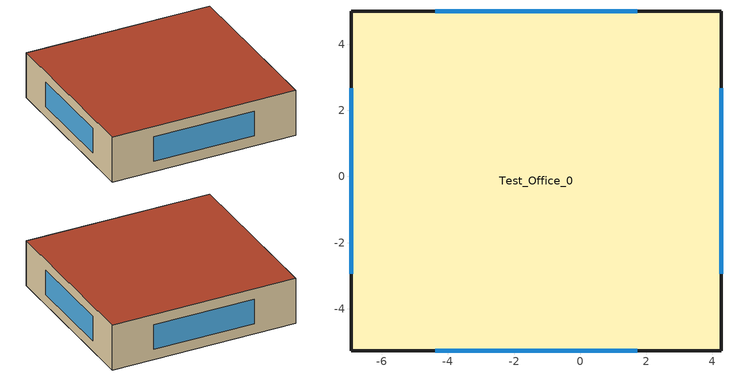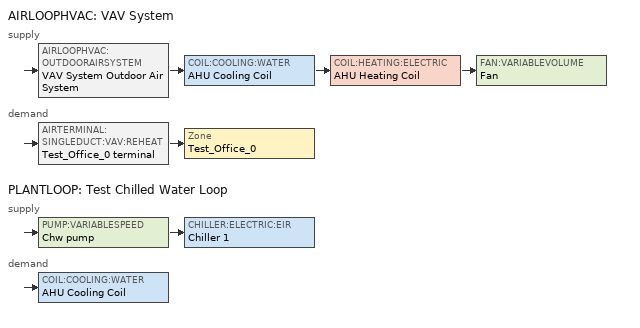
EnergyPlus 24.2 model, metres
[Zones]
Test_Office_0
 floor ground (Interior Floor): 4.26,-5.26 -6.91,-5.26 -6.91,4.99 4.26,4.99 z0
 wall outside (Exterior Wall): -6.91,-5.26 4.26,-5.26 4.26,4.99 -6.91,4.99 -6.91,-5.26 z0:2.81
 window (Exterior Window): -4.39,-5.26 1.73,-5.26 / 4.26,-2.95 4.26,2.67 / 1.73,4.99 -4.39,4.99 / -6.91,2.67 -6.91,-2.95 z0.64:2.17
 roof outside (Exterior Roof): -6.91,4.99 -6.91,-5.26 4.26,-5.26 4.26,4.99 z2.81
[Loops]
AIRLOOPHVAC 'VAV System'
 supply: AIRLOOPHVAC:OUTDOORAIRSYSTEM 'VAV System Outdoor Air System' > COIL:COOLING:WATER 'AHU Cooling Coil' > COIL:HEATING:ELECTRIC 'AHU Heating Coil' > FAN:VARIABLEVOLUME 'Fan'
 demand: AIRTERMINAL:SINGLEDUCT:VAV:REHEAT 'Test_Office_0 terminal' > Zone 'Test_Office_0'
PLANTLOOP 'Test Chilled Water Loop'
 supply: PUMP:VARIABLESPEED 'Chw pump' > CHILLER:ELECTRIC:EIR 'Chiller 1'
 demand: COIL:COOLING:WATER 'AHU Cooling Coil'
[Building]
Building 1: North Axis=0; Terrain=City; Solar Distribution=FullInteriorAndExteriorWithReflections
[Site:Location]
Shanghai: Latitude=31.4; Longitude=121.45; Time Zone=8; Elevation=5.5
[SizingPeriod:DesignDay] Day of Month=21; DryBulb Temperature Range Modifier Type=DefaultMultipliers; Barometric Pressure=101289; Rain Indicator=No; Snow Indicator=No; Daylight Saving Time Indicator=No; Begin Environment Reset Mode=FullResetAtBeginEnvironment
Name | Month | Day Type | Maximum DryBulb Temperature | Daily DryBulb Temperature Range | Humidity Condition Type | Wetbulb or DewPoint at Maximum DryBulb | Wind Speed | Wind Direction | Solar Model Indicator | ASHRAE Clear Sky Optical Depth for Beam Irradiance taub | ASHRAE Clear Sky Optical Depth for Diffuse Irradiance taud | Enthalpy at Maximum DryBulb | Sky Clearness
New York Laguardia Arpt Ann Clg .4% Condns DB=>MWB | 7 | SummerDesignDay | 33.5 | 7.7 | Wetbulb | 23.5 | 5.6 | 270 | ASHRAETau | 0.532 | 1.821
New York Laguardia Arpt Ann Clg .4% Condns DP=>MDB | 7 | SummerDesignDay | 27.2 | 7.7 | Dewpoint | 23.5 | 5.6 | 270 | ASHRAETau | 0.532 | 1.821
New York Laguardia Arpt Ann Clg .4% Condns Enth=>MDB | 7 | SummerDesignDay | 30.8 | 7.7 | Enthalpy |  | 5.6 | 270 | ASHRAETau | 0.532 | 1.821 | 76200
New York Laguardia Arpt Ann Clg .4% Condns WB=>MDB | 7 | SummerDesignDay | 30.7 | 7.7 | Wetbulb | 25.1 | 5.6 | 270 | ASHRAETau | 0.532 | 1.821
New York Laguardia Arpt Ann Htg 99.6% Condns DB | 1 | WinterDesignDay | -10.8 | 0 | Wetbulb | -10.8 | 7.5 | 320 | ASHRAEClearSky |  |  |  | 0
New York Laguardia Arpt Ann Htg Wind 99.6% Condns WS=>MCDB | 1 | WinterDesignDay | 0 | 0 | Wetbulb | 0 | 14.4 | 320 | ASHRAEClearSky |  |  |  | 0
New York Laguardia Arpt Ann Hum_n 99.6% Condns DP=>MCDB | 1 | WinterDesignDay | -9.3 | 0 | Dewpoint | -20.1 | 7.5 | 320 | ASHRAEClearSky |  |  |  | 0
[Material] Thermal Absorptance=0.9
Name | Roughness | Thickness | Conductivity | Density | Specific Heat | Solar Absorptance | Visible Absorptance
F16 Acoustic tile | MediumSmooth | 0.0191 | 0.06 | 368 | 590 | 0.3 | 0.3
G01a 19mm gypsum board | MediumSmooth | 0.019 | 0.16 | 800 | 1090 | 0.4 | 0.4
I02 50mm insulation board | MediumRough | 0.0508 | 0.03 | 43 | 1210 | 0.7 | 0.7
M01 100mm brick | MediumRough | 0.1016 | 0.89 | 1920 | 790 | 0.7 | 0.7
M11 100mm lightweight concrete | MediumRough | 0.1016 | 0.53 | 1280 | 840 | 0.5 | 0.5
M15 200mm heavyweight concrete | MediumRough | 0.2032 | 1.95 | 2240 | 900 | 0.7 | 0.7
[Material:AirGap]
Name | Thermal Resistance
Material Air Gap 1 | 0.18
Material Air Gap 2 | 0.15
[WindowMaterial:Glazing]
Clear 3mm: Optical Data Type=SpectralAverage; Thickness=0.003; Solar Transmittance at Normal Incidence=0.837; Front Side Solar Reflectance at Normal Incidence=0.075; Back Side Solar Reflectance at Normal Incidence=0; Visible Transmittance at Normal Incidence=0.898; Front Side Visible Reflectance at Normal Incidence=0.081; Back Side Visible Reflectance at Normal Incidence=0; Infrared Transmittance at Normal Incidence=0; Front Side Infrared Hemispherical Emissivity=0.84; Back Side Infrared Hemispherical Emissivity=0.84; Conductivity=0.9; Dirt Correction Factor for Solar and Visible Transmittance=1
[WindowMaterial:Gas]
Air 13mm: Gas Type=Air; Thickness=0.0127
[Construction]
Exterior Roof: M11 100mm lightweight concrete, Material Air Gap 1, F16 Acoustic tile
Exterior Wall: M01 100mm brick, M15 200mm heavyweight concrete, I02 50mm insulation board, Material Air Gap 2, G01a 19mm gypsum board
Exterior Window: Clear 3mm, Air 13mm, Clear 3mm
Interior Floor: F16 Acoustic tile, Material Air Gap 1, M11 100mm lightweight concrete
[Space]
Test_Office_0_space: Zone=Test_Office_0; Space Type=Office:OpenOffice:Test_Office_0
[SpaceList]
Office:OpenOffice:Test_Office_0: Test_Office_0_space
[Zone]
Test_Office_0: Multiplier=1; Part of Total Floor Area=Yes
[People]
Office:OpenOffice:Test_Office_0_PeopleObject: Zone or ZoneList or Space or SpaceList=Office:OpenOffice:Test_Office_0; Number of People Schedule=Medium Office Bldg Occ; Number of People Calculation Method=People/Area; People per Floor Area=0.0565108; Fraction Radiant=0.3; Activity Level Schedule=Medium Office Activity
[Lights]
Office:OpenOffice:Test_Office_0_LightsObject: Zone or ZoneList or Space or SpaceList=Office:OpenOffice:Test_Office_0; Schedule=Office Bldg Light; Design Level Calculation Method=Watts/Area; Watts per Floor Area=11.8404; Fraction Replaceable=1; EndUse Subcategory=General
[ElectricEquipment]
Test_Office_0_ElectricEquipmentObject: Zone or ZoneList or Space or SpaceList=Office:OpenOffice:Test_Office_0; Schedule=Medium Office Bldg Equip; Design Level Calculation Method=Watts/Area; Watts per Floor Area=7.64241; EndUse Subcategory=ElectricEquipment
[ZoneInfiltration:DesignFlowRate]
Space Infiltration Design Flow Rate 1: Zone or ZoneList or Space or SpaceList=Office:OpenOffice:Test_Office_0; Schedule=Medium Office Infil Quarter On; Design Flow Rate Calculation Method=Flow/Area; Flow Rate per Floor Area=0.000226568
[DesignSpecification:OutdoorAir]
Test_Office_0_DSOA: Outdoor Air Method=Sum; Outdoor Air Flow per Person=0.0023595; Outdoor Air Flow per Zone Floor Area=0.000304801; Outdoor Air Flow per Zone=0; Outdoor Air Flow Air Changes per Hour=0
[DesignSpecification:OutdoorAir:SpaceList]
Test_Office_0 DSOA Space List: Space 1=Test_Office_0_space; Space 1 Design Specification Outdoor Air Object=Test_Office_0_DSOA
[Sizing:Zone]
Test_Office_0: Zone Cooling Design Supply Air Temperature Input Method=SupplyAirTemperature; Zone Cooling Design Supply Air Temperature=14; Zone Cooling Design Supply Air Temperature Difference=11.11; Zone Heating Design Supply Air Temperature Input Method=SupplyAirTemperature; Zone Heating Design Supply Air Temperature=40; Zone Heating Design Supply Air Temperature Difference=11.11; Zone Cooling Design Supply Air Humidity Ratio=0.0085; Zone Heating Design Supply Air Humidity Ratio=0.008; Design Specification Outdoor Air Object=Test_Office_0 DSOA Space List; Cooling Design Air Flow Method=DesignDay; Cooling Design Air Flow Rate=0; Cooling Minimum Air Flow per Zone Floor Area=0.000762; Cooling Minimum Air Flow=0; Cooling Minimum Air Flow Fraction=0; Heating Design Air Flow Method=DesignDay; Heating Design Air Flow Rate=0; Heating Maximum Air Flow per Zone Floor Area=0.002032; Heating Maximum Air Flow=0.141576; Heating Maximum Air Flow Fraction=0.3; Account for Dedicated Outdoor Air System=No; Zone Load Sizing Method=Sensible Load Only No Latent Load; Zone Latent Cooling Design Supply Air Humidity Ratio Input Method=HumidityRatioDifference; Zone Cooling Design Supply Air Humidity Ratio Difference=0.005; Zone Latent Heating Design Supply Air Humidity Ratio Input Method=HumidityRatioDifference; Zone Humidification Design Supply Air Humidity Ratio Difference=0.005
[SIZING:SYSTEM]
VAV System: Type of Load to Size On=Total; Design Outdoor Air Flow Rate=Autosize; Central Heating Maximum System Air Flow Ratio=Autosize; Preheat Design Temperature=7; Preheat Design Humidity Ratio=0.008; Precool Design Temperature=12.8; Precool Design Humidity Ratio=0.008; Central Cooling Design Supply Air Temperature=12.8; Central Heating Design Supply Air Temperature=12.8; Type of Zone Sum to Use=NonCoincident; 100 Outdoor Air in Cooling=No; 100 Outdoor Air in Heating=No; Central Cooling Design Supply Air Humidity Ratio=0.0085; Central Heating Design Supply Air Humidity Ratio=0.008; Cooling Supply Air Flow Rate Method=DesignDay; Cooling Supply Air Flow Rate=0; Cooling Supply Air Flow Rate Per Floor Area=0.00996765; Cooling Fraction of Autosized Cooling Supply Air Flow Rate=1; Cooling Supply Air Flow Rate Per Unit Cooling Capacity=3.94755e-05; Heating Supply Air Flow Rate Method=DesignDay; Heating Supply Air Flow Rate=0; Heating Supply Air Flow Rate Per Floor Area=0.00996765; Heating Fraction of Autosized Heating Supply Air Flow Rate=1; Heating Fraction of Autosized Cooling Supply Air Flow Rate=1; Heating Supply Air Flow Rate Per Unit Heating Capacity=3.15882e-05; System Outdoor Air Method=ZoneSum; Zone Maximum Outdoor Air Fraction=1; Cooling Design Capacity Method=CoolingDesignCapacity; Cooling Design Capacity=Autosize; Cooling Design Capacity Per Floor Area=234.7; Fraction of Autosized Cooling Design Capacity=1; Heating Design Capacity Method=HeatingDesignCapacity; Heating Design Capacity=Autosize; Heating Design Capacity Per Floor Area=157; Fraction of Autosized Heating Design Capacity=1; Central Cooling Capacity Control Method=OnOff; Occupant Diversity=autosize
[SIZING:PLANT]
Test Chilled Water Loop: Loop Type=Cooling; Design Loop Exit Temperature=7; Loop Design Temperature Difference=6; Sizing Option=NonCoincident; Zone Timesteps in Averaging Window=1; Coincident Sizing Factor Mode=None
[ZoneControl:Thermostat]
Test_Office_0 Thermostat: Zone or ZoneList=Test_Office_0; Control Type Schedule=Test_Office_0 Thermostat Schedule; Control 1=dualSetPtThermostatTest_Office_0; Temperature Difference Between Cutout And Setpoint=0
[ThermostatSetpoint:DualSetpoint]
dualSetPtThermostatTest_Office_0: Heating Setpoint Temperature Schedule=Medium Office HtgSetp; Cooling Setpoint Temperature Schedule=Medium Office ClgSetp
[AIRTERMINAL:SINGLEDUCT:VAV:REHEAT]
Test_Office_0 terminal: Availability Schedule=Always On Discrete hvac_library; Maximum Air Flow Rate=Autosize; Zone Minimum Air Flow Input Method=Constant; Constant Minimum Air Flow Fraction=0.3; Fixed Minimum Air Flow Rate=autosize; Reheat Coil=Test_Office_0 terminal Electric Reheat Coil; Maximum Hot Water or Steam Flow Rate=Autosize; Minimum Hot Water or Steam Flow Rate=0; Convergence Tolerance=0.001; Damper Heating Action=Normal; Maximum Flow per Zone Floor Area During Reheat=Autosize; Maximum Flow Fraction During Reheat=autosize; Maximum Reheat Air Temperature=35
[Zone equipment]
Test_Office_0: Test_Office_0 terminal
[FAN:VARIABLEVOLUME]
Fan: Availability Schedule=Always On Discrete hvac_library; Fan Total Efficiency=0.6; Pressure Rise=500; Maximum Flow Rate=Autosize; Fan Power Minimum Flow Rate Input Method=FixedFlowRate; Fan Power Minimum Flow Fraction=0; Fan Power Minimum Air Flow Rate=0; Motor Efficiency=0.93; Motor In Airstream Fraction=1; Fan Power Coefficient 1=0.0013; Fan Power Coefficient 2=0.147; Fan Power Coefficient 3=0.9506; Fan Power Coefficient 4=-0.0998; Fan Power Coefficient 5=0; EndUse Subcategory=General
[COIL:COOLING:WATER]
AHU Cooling Coil: Availability Schedule=Always On Discrete hvac_library; Design Water Flow Rate=Autosize; Design Air Flow Rate=Autosize; Design Inlet Water Temperature=Autosize; Design Inlet Air Temperature=Autosize; Design Outlet Air Temperature=Autosize; Design Inlet Air Humidity Ratio=Autosize; Design Outlet Air Humidity Ratio=Autosize; Type of Analysis=SimpleAnalysis; Heat Exchanger Configuration=CrossFlow
[COIL:HEATING:ELECTRIC] Availability Schedule=Always On Discrete hvac_library; Efficiency=1; Nominal Capacity=Autosize
AHU Heating Coil; Test_Office_0 terminal Electric Reheat Coil
[CONTROLLER:WATERCOIL]
AHU Cooling Coil Controller: Control Variable=Temperature; Action=Reverse; Actuator Variable=Flow; Controller Convergence Tolerance=autosize; Maximum Actuated Flow=autosize; Minimum Actuated Flow=0
[CONTROLLER:OUTDOORAIR]
VAV System Outdoor Air System Controller: Minimum Outdoor Air Flow Rate=0; Maximum Outdoor Air Flow Rate=Autosize; Economizer Control Type=NoEconomizer; Economizer Control Action Type=ModulateFlow; Economizer Maximum Limit DryBulb Temperature=28; Economizer Maximum Limit Enthalpy=64000; Economizer Minimum Limit DryBulb Temperature=-100; Lockout Type=NoLockout; Minimum Limit Type=FixedMinimum; High Humidity Control=No; High Humidity Outdoor Air Flow Ratio=1; Control High Indoor Humidity Based on Outdoor Humidity Ratio=Yes; Heat Recovery Bypass Control Type=BypassWhenWithinEconomizerLimits; Economizer Operation Staging=InterlockedWithMechanicalCooling
[Controller:MechanicalVentilation]
Controller Mechanical Ventilation 1: Availability Schedule=Always On Discrete; Demand Controlled Ventilation=No; System Outdoor Air Method=ZoneSum; Zone or ZoneList 1=Test_Office_0; Design Specification Outdoor Air Object Name 1=Test_Office_0_DSOA
[AIRLOOPHVAC]
VAV System: Design Supply Air Flow Rate=AutoSize; Design Return Air Flow Fraction of Supply Air Flow=1
[PUMP:VARIABLESPEED]
Chw pump: Design Maximum Flow Rate=Autosize; Design Pump Head=179352; Design Power Consumption=Autosize; Motor Efficiency=0.9; Fraction of Motor Inefficiencies to Fluid Stream=0; Coefficient 1 of the Part Load Performance Curve=0.103; Coefficient 2 of the Part Load Performance Curve=-0.04; Coefficient 3 of the Part Load Performance Curve=0.767; Coefficient 4 of the Part Load Performance Curve=0.1679; Design Minimum Flow Rate=0; Pump Control Type=Intermittent; Skin Loss Radiative Fraction=0.5; Design Power Sizing Method=PowerPerFlowPerPressure; Design Electric Power per Unit Flow Rate=348701.1; Design Shaft Power per Unit Flow Rate per Unit Head=1.28205; Design Minimum Flow Rate Fraction=0; EndUse Subcategory=General
[CHILLER:ELECTRIC:EIR]
Chiller 1: Reference Capacity=Autosize; Reference COP=5.5; Reference Leaving Chilled Water Temperature=6; Reference Entering Condenser Fluid Temperature=29; Reference Chilled Water Flow Rate=Autosize; Reference Condenser Fluid Flow Rate=Autosize; Cooling Capacity Function of Temperature Curve=Chiller 1 CoolingCapTempCurve_ASHRAE90.1; Electric Input to Cooling Output Ratio Function of Temperature Curve=Chiller 1 CoolingEIRRatioTempCurve_ASHRAE90.1; Electric Input to Cooling Output Ratio Function of Part Load Ratio Curve=Chiller 1 CoolingEIRRatioPLRCurve_ASHRAE90.1; Minimum Part Load Ratio=0.1; Maximum Part Load Ratio=1; Optimum Part Load Ratio=1; Minimum Unloading Ratio=0.2; Condenser Type=AirCooled; Condenser Fan Power Ratio=0; Fraction of Compressor Electric Consumption Rejected by Condenser=1; Leaving Chilled Water Lower Temperature Limit=2; Chiller Flow Mode=NotModulated; Design Heat Recovery Water Flow Rate=0; Sizing Factor=1; Basin Heater Capacity=0; Basin Heater Setpoint Temperature=10; Condenser Heat Recovery Relative Capacity Fraction=1; EndUse Subcategory=General; Condenser Flow Control=ConstantFlow; Thermosiphon Minimum Temperature Difference=0
[PLANTLOOP]
Test Chilled Water Loop: Fluid Type=Water; Plant Equipment Operation Scheme=Test Chilled Water Loop Operation Schemes; Maximum Loop Temperature=100; Minimum Loop Temperature=0; Maximum Loop Flow Rate=Autosize; Minimum Loop Flow Rate=0; Plant Loop Volume=Autocalculate; Load Distribution Scheme=Optimal; Plant Loop Demand Calculation Scheme=SingleSetpoint; Common Pipe Simulation=None; Pressure Simulation Type=None; Loop Circulation Time=2
[PLANTEQUIPMENTLIST]
Test Chilled Water Loop Equipment List: Chiller 1
[PLANTEQUIPMENTOPERATION:COOLINGLOAD]
Test Chilled Water Loop Cooling Operation Scheme: Load Range 1 Lower Limit=0; Load Range 1 Upper Limit=1000000000; Range 1 Equipment List=Test Chilled Water Loop Equipment List
[PLANTEQUIPMENTOPERATIONSCHEMES]
Test Chilled Water Loop Operation Schemes: Control Scheme 1=Test Chilled Water Loop Cooling Operation Scheme; Control Scheme 1 Schedule=Always On Discrete
[AVAILABILITYMANAGER:SCHEDULED]
VAV System Availability Manager: Schedule=Always On Discrete
[SETPOINTMANAGER:SCHEDULED] Control Variable=Temperature
Name | Schedule | Setpoint Node or NodeList
AHU Setpoint Manager | AHU Setpoint Manager | VAV System Supply Outlet Node
Chilled Water Temp | Chilled Water Temp | Test Chilled Water Loop Supply Outlet
[SETPOINTMANAGER:MIXEDAIR] Control Variable=Temperature
Name | Setpoint Node or NodeList
VAV System Outdoor Air System Controller mixed_air SPM | VAV System Outdoor Air System Controller mixed_air
AHU Cooling Coil_air_outlet SPM | AHU Cooling Coil_air_outlet
Fan air inlet SPM | Fan air inlet
[Schedule:Day:Interval]
Office Bldg Light Default Schedule: No, 05:00, 0.05, 07:00, 0.1, 08:00, 0.3, 17:00, 0.9, 18:00, 0.7, 20:00, 0.5, 22:00, 0.3, 23:00, 0.1, 24:00, 0.05
Office Bldg Light Rule 2 Day Schedule: No, 06:00, 0.05, 08:00, 0.1, 14:00, 0.5, 17:00, 0.15, 24:00, 0.05
Office Bldg Light Summer Design Day; Medium Office Bldg Equip Summer Design Day; Medium Office Infil Quarter On Rule 1 Day Schedule: No, 24:00, 1
Office Bldg Light Winter Design Day; Medium Office Bldg Occ Winter Design Day; Medium Office Bldg Occ Rule 1 Day Schedule; Medium Office Bldg Equip Winter Design Day: No, 24:00, 0
Office Bldg Light Rule 1 Day Schedule: No, 24:00, 0.05
Medium Office Bldg Occ Default Schedule: No, 06:00, 0, 07:00, 0.1, 08:00, 0.2, 12:00, 0.95, 13:00, 0.5, 17:00, 0.95, 18:00, 0.7, 20:00, 0.4, 22:00, 0.1, 24:00, 0.05
Medium Office Bldg Occ Rule 2 Day Schedule: No, 06:00, 0, 08:00, 0.1, 14:00, 0.5, 17:00, 0.1, 24:00, 0
Medium Office Bldg Occ Summer Design Day: No, 06:00, 0, 22:00, 1, 24:00, 0.05
Medium Office Activity Default Schedule; Medium Office Activity Summer Design Day; Medium Office Activity Winter Design Day: No, 24:00, 120
Medium Office Bldg Equip Default Schedule: No, 08:00, 0.4, 12:00, 0.9, 13:00, 0.8, 17:00, 0.9, 18:00, 0.8, 20:00, 0.6, 22:00, 0.5, 24:00, 0.4
Medium Office Bldg Equip Rule 2 Day Schedule: No, 06:00, 0.3, 08:00, 0.4, 14:00, 0.5, 17:00, 0.35, 24:00, 0.3
Medium Office Bldg Equip Rule 1 Day Schedule: No, 24:00, 0.3
Medium Office HtgSetp Default Schedule: No, 06:00, 15.6, 22:00, 21, 24:00, 15.6
Medium Office HtgSetp Rule 2 Day Schedule: No, 06:00, 15.6, 18:00, 21, 24:00, 15.6
Medium Office HtgSetp Summer Design Day; Medium Office HtgSetp Rule 1 Day Schedule: No, 24:00, 15.6
Medium Office HtgSetp Winter Design Day: No, 24:00, 21
Medium Office ClgSetp Default Schedule; Medium Office ClgSetp Summer Design Day: No, 06:00, 26.7, 22:00, 24, 24:00, 26.7
Medium Office ClgSetp Rule 2 Day Schedule: No, 06:00, 26.7, 18:00, 24, 24:00, 26.7
Medium Office ClgSetp Winter Design Day; Medium Office ClgSetp Rule 1 Day Schedule: No, 24:00, 26.7
Medium Office Infil Quarter On Default Schedule; Medium Office Infil Quarter On Summer Design Day: No, 06:00, 1, 22:00, 0.25, 24:00, 1
Medium Office Infil Quarter On Rule 2 Day Schedule; Medium Office Infil Quarter On Winter Design Day: No, 06:00, 1, 18:00, 0.25, 24:00, 1
[SCHEDULE:DAY:INTERVAL]
AHU Setpoint Manager Day Schedule: No, 24:00, 12.8
Chilled Water Temp Day Schedule: No, 24:00, 7
[Schedule:Week:Daily]
Schedule:Week:Daily {77782ce5-1a70-49a7-b72d-db0988271982}: Office Bldg Light Default Schedule, Office Bldg Light Default Schedule, Office Bldg Light Default Schedule, Office Bldg Light Default Schedule, Office Bldg Light Default Schedule, Office Bldg Light Default Schedule, Office Bldg Light Rule 2 Day Schedule, Office Bldg Light Default Schedule, Office Bldg Light Summer Design Day, Office Bldg Light Winter Design Day, Office Bldg Light Default Schedule, Office Bldg Light Default Schedule
Schedule:Week:Daily {1558189b-593c-4115-b061-465417357844}: Office Bldg Light Rule 1 Day Schedule, Office Bldg Light Default Schedule, Office Bldg Light Default Schedule, Office Bldg Light Default Schedule, Office Bldg Light Default Schedule, Office Bldg Light Default Schedule, Office Bldg Light Rule 2 Day Schedule, Office Bldg Light Default Schedule, Office Bldg Light Summer Design Day, Office Bldg Light Winter Design Day, Office Bldg Light Default Schedule, Office Bldg Light Default Schedule
Schedule:Week:Daily {cc8d6e51-368d-451a-9b6a-4139d773ba0e}: Medium Office Bldg Occ Default Schedule, Medium Office Bldg Occ Default Schedule, Medium Office Bldg Occ Default Schedule, Medium Office Bldg Occ Default Schedule, Medium Office Bldg Occ Default Schedule, Medium Office Bldg Occ Default Schedule, Medium Office Bldg Occ Rule 2 Day Schedule, Medium Office Bldg Occ Default Schedule, Medium Office Bldg Occ Summer Design Day, Medium Office Bldg Occ Winter Design Day, Medium Office Bldg Occ Default Schedule, Medium Office Bldg Occ Default Schedule
Schedule:Week:Daily {ff233f80-dcaf-4b18-966b-1bf7394c094d}: Medium Office Bldg Occ Rule 1 Day Schedule, Medium Office Bldg Occ Default Schedule, Medium Office Bldg Occ Default Schedule, Medium Office Bldg Occ Default Schedule, Medium Office Bldg Occ Default Schedule, Medium Office Bldg Occ Default Schedule, Medium Office Bldg Occ Rule 2 Day Schedule, Medium Office Bldg Occ Default Schedule, Medium Office Bldg Occ Summer Design Day, Medium Office Bldg Occ Winter Design Day, Medium Office Bldg Occ Default Schedule, Medium Office Bldg Occ Default Schedule
Schedule:Week:Daily {28c29561-b365-4a14-8672-9021b01eb02f}: Medium Office Activity Default Schedule, Medium Office Activity Default Schedule, Medium Office Activity Default Schedule, Medium Office Activity Default Schedule, Medium Office Activity Default Schedule, Medium Office Activity Default Schedule, Medium Office Activity Default Schedule, Medium Office Activity Default Schedule, Medium Office Activity Summer Design Day, Medium Office Activity Winter Design Day, Medium Office Activity Default Schedule, Medium Office Activity Default Schedule
Schedule:Week:Daily {6e8d415d-8fa0-48d6-ac4d-d47d8b98405b}: Medium Office Bldg Equip Default Schedule, Medium Office Bldg Equip Default Schedule, Medium Office Bldg Equip Default Schedule, Medium Office Bldg Equip Default Schedule, Medium Office Bldg Equip Default Schedule, Medium Office Bldg Equip Default Schedule, Medium Office Bldg Equip Rule 2 Day Schedule, Medium Office Bldg Equip Default Schedule, Medium Office Bldg Equip Summer Design Day, Medium Office Bldg Equip Winter Design Day, Medium Office Bldg Equip Default Schedule, Medium Office Bldg Equip Default Schedule
Schedule:Week:Daily {2f904850-a863-4ee8-bc0d-29bfee0f8749}: Medium Office Bldg Equip Rule 1 Day Schedule, Medium Office Bldg Equip Default Schedule, Medium Office Bldg Equip Default Schedule, Medium Office Bldg Equip Default Schedule, Medium Office Bldg Equip Default Schedule, Medium Office Bldg Equip Default Schedule, Medium Office Bldg Equip Rule 2 Day Schedule, Medium Office Bldg Equip Default Schedule, Medium Office Bldg Equip Summer Design Day, Medium Office Bldg Equip Winter Design Day, Medium Office Bldg Equip Default Schedule, Medium Office Bldg Equip Default Schedule
Schedule:Week:Daily {ecb93216-4e3a-48b3-b436-2bda810a97af}: Medium Office HtgSetp Default Schedule, Medium Office HtgSetp Default Schedule, Medium Office HtgSetp Default Schedule, Medium Office HtgSetp Default Schedule, Medium Office HtgSetp Default Schedule, Medium Office HtgSetp Default Schedule, Medium Office HtgSetp Rule 2 Day Schedule, Medium Office HtgSetp Default Schedule, Medium Office HtgSetp Summer Design Day, Medium Office HtgSetp Winter Design Day, Medium Office HtgSetp Default Schedule, Medium Office HtgSetp Default Schedule
Schedule:Week:Daily {7658c4fb-bb29-427e-bf3f-5def4335bcf1}: Medium Office HtgSetp Rule 1 Day Schedule, Medium Office HtgSetp Default Schedule, Medium Office HtgSetp Default Schedule, Medium Office HtgSetp Default Schedule, Medium Office HtgSetp Default Schedule, Medium Office HtgSetp Default Schedule, Medium Office HtgSetp Rule 2 Day Schedule, Medium Office HtgSetp Default Schedule, Medium Office HtgSetp Summer Design Day, Medium Office HtgSetp Winter Design Day, Medium Office HtgSetp Default Schedule, Medium Office HtgSetp Default Schedule
Schedule:Week:Daily {8e0b014c-04b7-4e6c-a258-14b421fd36f8}: Medium Office ClgSetp Default Schedule, Medium Office ClgSetp Default Schedule, Medium Office ClgSetp Default Schedule, Medium Office ClgSetp Default Schedule, Medium Office ClgSetp Default Schedule, Medium Office ClgSetp Default Schedule, Medium Office ClgSetp Rule 2 Day Schedule, Medium Office ClgSetp Default Schedule, Medium Office ClgSetp Summer Design Day, Medium Office ClgSetp Winter Design Day, Medium Office ClgSetp Default Schedule, Medium Office ClgSetp Default Schedule
Schedule:Week:Daily {edd3bcc3-8268-4813-9843-1db4b5a04d2a}: Medium Office ClgSetp Rule 1 Day Schedule, Medium Office ClgSetp Default Schedule, Medium Office ClgSetp Default Schedule, Medium Office ClgSetp Default Schedule, Medium Office ClgSetp Default Schedule, Medium Office ClgSetp Default Schedule, Medium Office ClgSetp Rule 2 Day Schedule, Medium Office ClgSetp Default Schedule, Medium Office ClgSetp Summer Design Day, Medium Office ClgSetp Winter Design Day, Medium Office ClgSetp Default Schedule, Medium Office ClgSetp Default Schedule
Schedule:Week:Daily {10ec3e5a-5294-46cc-8ada-f12e209007b8}: Medium Office Infil Quarter On Default Schedule, Medium Office Infil Quarter On Default Schedule, Medium Office Infil Quarter On Default Schedule, Medium Office Infil Quarter On Default Schedule, Medium Office Infil Quarter On Default Schedule, Medium Office Infil Quarter On Default Schedule, Medium Office Infil Quarter On Rule 2 Day Schedule, Medium Office Infil Quarter On Default Schedule, Medium Office Infil Quarter On Summer Design Day, Medium Office Infil Quarter On Winter Design Day, Medium Office Infil Quarter On Default Schedule, Medium Office Infil Quarter On Default Schedule
Schedule:Week:Daily {20898e88-71dc-48a1-8bf4-30a1d78b98f6}: Medium Office Infil Quarter On Rule 1 Day Schedule, Medium Office Infil Quarter On Default Schedule, Medium Office Infil Quarter On Default Schedule, Medium Office Infil Quarter On Default Schedule, Medium Office Infil Quarter On Default Schedule, Medium Office Infil Quarter On Default Schedule, Medium Office Infil Quarter On Rule 2 Day Schedule, Medium Office Infil Quarter On Default Schedule, Medium Office Infil Quarter On Summer Design Day, Medium Office Infil Quarter On Winter Design Day, Medium Office Infil Quarter On Default Schedule, Medium Office Infil Quarter On Default Schedule
[SCHEDULE:WEEK:DAILY]
AHU Setpoint Manager Week Schedule: AHU Setpoint Manager Day Schedule, AHU Setpoint Manager Day Schedule, AHU Setpoint Manager Day Schedule, AHU Setpoint Manager Day Schedule, AHU Setpoint Manager Day Schedule, AHU Setpoint Manager Day Schedule, AHU Setpoint Manager Day Schedule, AHU Setpoint Manager Day Schedule, AHU Setpoint Manager Day Schedule, AHU Setpoint Manager Day Schedule, AHU Setpoint Manager Day Schedule, AHU Setpoint Manager Day Schedule
Chilled Water Temp Week Schedule: Chilled Water Temp Day Schedule, Chilled Water Temp Day Schedule, Chilled Water Temp Day Schedule, Chilled Water Temp Day Schedule, Chilled Water Temp Day Schedule, Chilled Water Temp Day Schedule, Chilled Water Temp Day Schedule, Chilled Water Temp Day Schedule, Chilled Water Temp Day Schedule, Chilled Water Temp Day Schedule, Chilled Water Temp Day Schedule, Chilled Water Temp Day Schedule
[Schedule:Year]
Office Bldg Light: Schedule:Week:Daily {77782ce5-1a70-49a7-b72d-db0988271982}, 1, 1, 1, 3, Schedule:Week:Daily {1558189b-593c-4115-b061-465417357844}, 1, 4, 12, 31
Medium Office Bldg Occ: Schedule:Week:Daily {cc8d6e51-368d-451a-9b6a-4139d773ba0e}, 1, 1, 1, 3, Schedule:Week:Daily {ff233f80-dcaf-4b18-966b-1bf7394c094d}, 1, 4, 12, 31
Medium Office Activity: Schedule:Week:Daily {28c29561-b365-4a14-8672-9021b01eb02f}, 1, 1, 12, 31
Medium Office Bldg Equip: Schedule:Week:Daily {6e8d415d-8fa0-48d6-ac4d-d47d8b98405b}, 1, 1, 1, 3, Schedule:Week:Daily {2f904850-a863-4ee8-bc0d-29bfee0f8749}, 1, 4, 12, 31
Medium Office HtgSetp: Schedule:Week:Daily {ecb93216-4e3a-48b3-b436-2bda810a97af}, 1, 1, 1, 3, Schedule:Week:Daily {7658c4fb-bb29-427e-bf3f-5def4335bcf1}, 1, 4, 12, 31
Medium Office ClgSetp: Schedule:Week:Daily {8e0b014c-04b7-4e6c-a258-14b421fd36f8}, 1, 1, 1, 3, Schedule:Week:Daily {edd3bcc3-8268-4813-9843-1db4b5a04d2a}, 1, 4, 12, 31
Medium Office Infil Quarter On: Schedule:Week:Daily {10ec3e5a-5294-46cc-8ada-f12e209007b8}, 1, 1, 1, 3, Schedule:Week:Daily {20898e88-71dc-48a1-8bf4-30a1d78b98f6}, 1, 4, 12, 31
[SCHEDULE:YEAR]
AHU Setpoint Manager: AHU Setpoint Manager Week Schedule, 1, 1, 12, 31
Chilled Water Temp: Chilled Water Temp Week Schedule, 1, 1, 12, 31
[Schedule:Compact]
Test_Office_0 Thermostat Schedule: Through: 12/31, For: AllDays, Until: 24:00, 4
[Schedule:Constant] Hourly Value=1
Always On Discrete hvac_library; Always On Discrete
[CURVE:QUADRATIC]
Chiller 1 CoolingEIRRatioPLRCurve_ASHRAE90.1: Coefficient1 Constant=0.222903; Coefficient2 x=0.313387; Coefficient3 x2=0.46371; Minimum Value of x=0; Maximum Value of x=1; Input Unit Type for X=Dimensionless; Output Unit Type=Dimensionless
[CURVE:BIQUADRATIC] Minimum Value of x=5; Maximum Value of x=10; Minimum Value of y=24; Maximum Value of y=35; Input Unit Type for X=Temperature; Input Unit Type for Y=Temperature; Output Unit Type=Dimensionless
Name | Coefficient1 Constant | Coefficient2 x | Coefficient3 x2 | Coefficient4 y | Coefficient5 y2 | Coefficient6 xy
Chiller 1 CoolingCapTempCurve_ASHRAE90.1 | 0.258 | 0.0389 | -0.000217 | 0.0469 | -0.000943 | -0.000343
Chiller 1 CoolingEIRRatioTempCurve_ASHRAE90.1 | 0.934 | -0.0582 | 0.0045 | 0.00243 | 0.000486 | -0.00122
